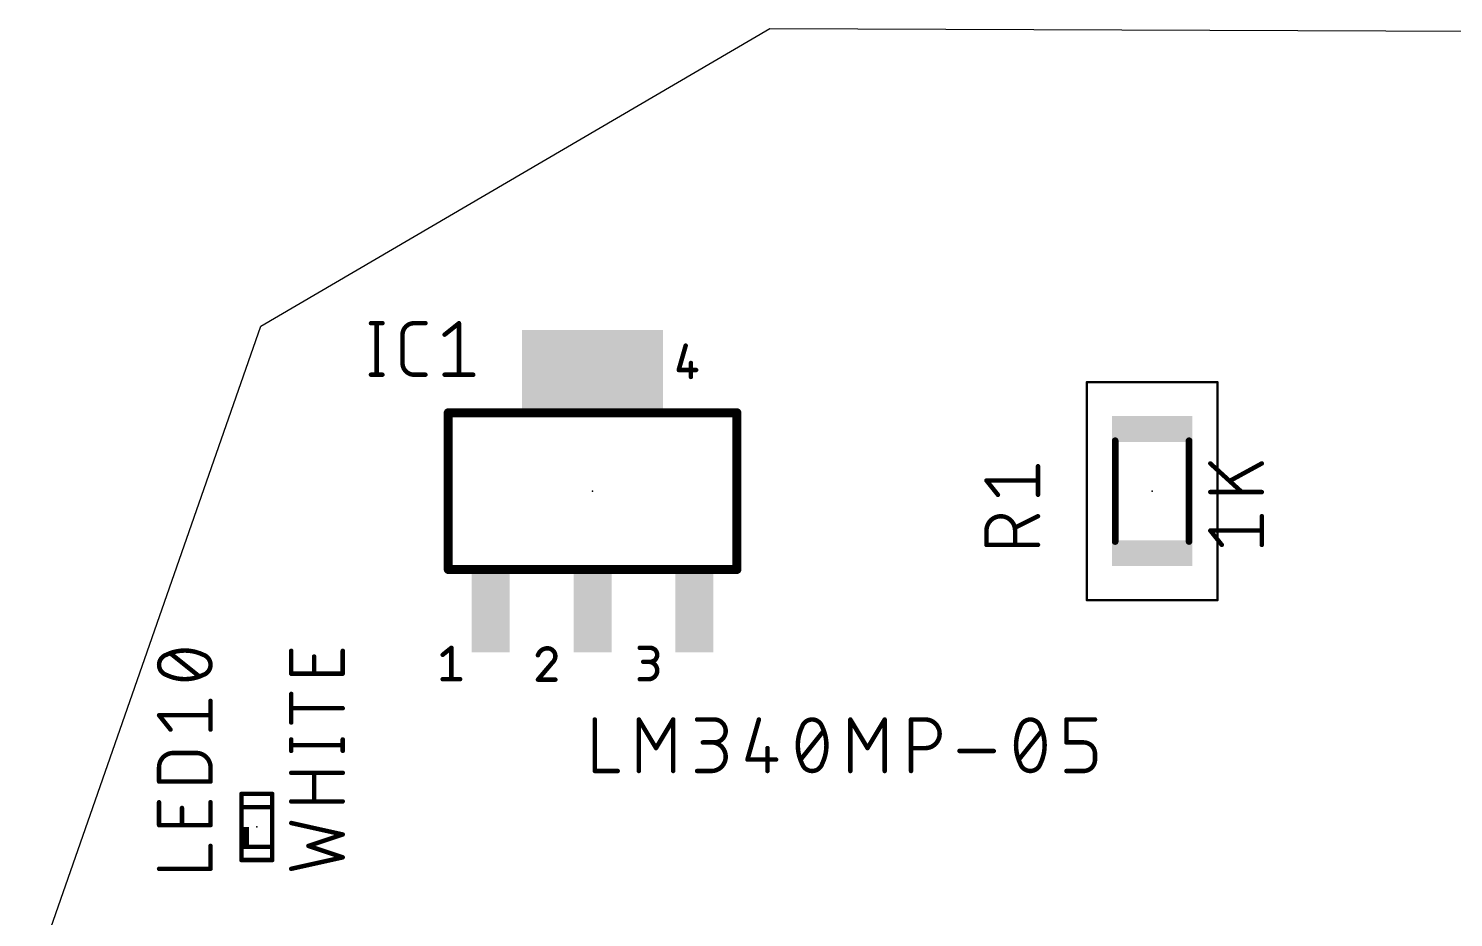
# Model space of a CAD drawing. Extents: x 0 to 116, y 0 to 46.
# Drawn here: x 6.25 to 38.59, y 25.89 to 46.06 of the extents above; entities that cross this region are included whole.
import ezdxf

# ---------------------------------------------------------------- set-up
doc = ezdxf.new("R2010")
doc.units = 0
for name, color, linetype in [('20', 31, 'CONTINUOUS'), ('21', 253, 'CONTINUOUS'), ('23', 53, 'CONTINUOUS'), ('25', 253, 'CONTINUOUS'), ('27', 253, 'CONTINUOUS'), ('39', 12, 'CONTINUOUS'), ('51', 253, 'CONTINUOUS')]:
    doc.layers.add(name, color=color, linetype=linetype)

# ---------------------------------------------------------------- blocks, each defined once
blk = doc.blocks.new('RECT')
blk.add_solid([(-0.5, -0.5), (0.5, -0.5), (-0.5, 0.5), (0.5, 0.5)])

msp = doc.modelspace()

# ---------------------------------------------------------------- linework, layer by layer
at = {"layer": '20'}
for p, q in [((11.5219, 39.3065), (23.0753, 46.0564)), ((23.0753, 46.0564), (39.0553, 45.9936)), ((6.2476, 24.2055), (11.5219, 39.3065))]:
    msp.add_line(p, q, dxfattribs=at)
at = {"layer": '21'}
for points, const_width in [([(21.1638, 38.862), (21.0058, 38.3088)], 0.1016), ([(21.2824, 38.4669), (21.2824, 38.1508)], 0.1016), ([(21.0058, 38.3088), (21.4009, 38.3088)], 0.1016), ([(15.7734, 33.782), (15.7734, 37.338)], 0.2032), ([(15.7734, 37.338), (22.3266, 37.338)], 0.2032), ([(22.3266, 37.338), (22.3266, 33.782)], 0.2032), ([(22.3266, 33.782), (15.7734, 33.782)], 0.2032), ([(15.6482, 31.846), (15.8458, 32.004)], 0.1016), ([(15.8458, 32.004), (15.8458, 31.2928)], 0.1016), ([(20.1216, 32.004), (20.3587, 32.004)], 0.1016), ([(18.146, 31.6785), (17.8102, 31.2834)], 0.1016), ([(20.3587, 31.6879), (20.2006, 31.6879)], 0.1016), ([(15.6482, 31.2928), (16.0433, 31.2928)], 0.1016), ([(17.8102, 31.2834), (18.2053, 31.2834)], 0.1016), ([(20.1216, 31.2928), (20.3192, 31.2928)], 0.1016), ([(11.08, 27.74), (11.08, 28.14)], 0.1016), ([(11.78, 27.74), (11.78, 28.14)], 0.1016)]:
    msp.add_lwpolyline(points, dxfattribs=dict(at, const_width=const_width))
for points, const_width in [([(21.1883, 38.855, 1), (21.1394, 38.869)], 0.0508), ([(21.3078, 38.4669, 1), (21.257, 38.4669)], 0.0508), ([(21.0058, 38.3342, 1), (21.0058, 38.2834)], 0.0508), ([(20.9814, 38.3158, 1), (21.0302, 38.3019)], 0.0508), ([(21.257, 38.1508, 1), (21.3078, 38.1508)], 0.0508), ([(21.4009, 38.2834, 1), (21.4009, 38.3342)], 0.0508), ([(15.8242, 37.338, 1), (15.7226, 37.338)], 0.1016), ([(15.7734, 37.3888, 1), (15.7734, 37.2872)], 0.1016), ([(22.3774, 37.338, 1), (22.2758, 37.338)], 0.1016), ([(22.3266, 37.2872, 1), (22.3266, 37.3888)], 0.1016), ([(15.7734, 33.8328, 1), (15.7734, 33.7312)], 0.1016), ([(15.7226, 33.782, 1), (15.8242, 33.782)], 0.1016), ([(22.2758, 33.782, 1), (22.3774, 33.782)], 0.1016), ([(22.3266, 33.7312, 1), (22.3266, 33.8328)], 0.1016), ([(15.8712, 32.004, 1), (15.8204, 32.004)], 0.0508), ([(15.8616, 31.9842, 1), (15.8299, 32.0238)], 0.0508), ([(18.0275, 31.9946, 0.3252), (17.8102, 31.8366)], 0.1016), ([(18.2053, 31.8168, 0.4142), (18.0275, 31.9946)], 0.1016), ([(18.0275, 32.02, 1), (18.0275, 31.9692)], 0.0508), ([(18.0275, 31.9692, 1), (18.0275, 32.02)], 0.0508), ([(20.1216, 32.0294, 1), (20.1216, 31.9786)], 0.0508), ([(20.3587, 31.6879, 1), (20.3587, 32.004)], 0.1016), ([(20.3587, 32.0294, 1), (20.3587, 31.9786)], 0.0508), ([(20.3587, 31.9786, 1), (20.3587, 32.0294)], 0.0508), ([(15.6323, 31.8658, 1), (15.6641, 31.8261)], 0.0508), ([(17.786, 31.8444, 1), (17.8344, 31.8287)], 0.0508), ([(18.146, 31.6785, 0.2052), (18.2053, 31.8168)], 0.1016), ([(18.1285, 31.6969, 1), (18.1636, 31.6601)], 0.0508), ([(18.1654, 31.6621, 1), (18.1267, 31.695)], 0.0508), ([(18.2307, 31.8168, 1), (18.1799, 31.8168)], 0.0508), ([(18.1799, 31.8168, 1), (18.2307, 31.8168)], 0.0508), ([(20.2006, 31.7133, 1), (20.2006, 31.6625)], 0.0508), ([(20.3192, 31.2928, 1), (20.3192, 31.6879)], 0.1016), ([(20.3192, 31.7133, 1), (20.3192, 31.6625)], 0.0508), ([(20.3587, 31.7133, 1), (20.3587, 31.6625)], 0.0508), ([(20.3587, 31.6625, 1), (20.3587, 31.7133)], 0.0508), ([(15.6482, 31.3182, 1), (15.6482, 31.2674)], 0.0508), ([(15.8204, 31.2928, 1), (15.8712, 31.2928)], 0.0508), ([(16.0433, 31.2674, 1), (16.0433, 31.3182)], 0.0508), ([(17.7908, 31.2999, 1), (17.8296, 31.2669)], 0.0508), ([(17.8102, 31.3088, 1), (17.8102, 31.258)], 0.0508), ([(18.2053, 31.258, 1), (18.2053, 31.3088)], 0.0508), ([(20.1216, 31.3182, 1), (20.1216, 31.2674)], 0.0508), ([(20.3192, 31.3182, 1), (20.3192, 31.2674)], 0.0508), ([(20.3192, 31.2674, 1), (20.3192, 31.3182)], 0.0508), ([(11.1054, 28.14, 1), (11.0546, 28.14)], 0.0508), ([(11.8054, 28.14, 1), (11.7546, 28.14)], 0.0508), ([(11.0546, 27.74, 1), (11.1054, 27.74)], 0.0508), ([(11.7546, 27.74, 1), (11.8054, 27.74)], 0.0508)]:
    msp.add_lwpolyline(points, format="xyb", dxfattribs=dict(at, const_width=const_width))
at = {"layer": '23'}
for p in [(19.05, 35.56), (31.75, 35.56), (11.43, 27.94)]:
    msp.add_point(p, dxfattribs=at)
at = {"layer": '25', "const_width": 0.1016}
for points in [[(14.0208, 39.37), (14.2804, 39.37)], [(14.1506, 39.37), (14.1506, 38.2016)], [(14.7371, 38.4612), (14.7371, 39.1104)], [(14.9968, 39.37), (15.2564, 39.37)], [(15.693, 39.1104), (16.0175, 39.37)], [(16.0175, 39.37), (16.0175, 38.2016)], [(14.0208, 38.2016), (14.2804, 38.2016)], [(15.2564, 38.2016), (14.9968, 38.2016)], [(15.693, 38.2016), (16.3421, 38.2016)], [(29.1592, 35.4764), (29.1592, 36.1255)], [(28.2504, 35.4764), (27.9908, 35.801)], [(27.9908, 35.801), (29.1592, 35.801)], [(29.1592, 34.9899), (28.6399, 34.7303)], [(27.9908, 34.3408), (27.9908, 34.6654)], [(28.6399, 34.6654), (28.6399, 34.3408)], [(29.1592, 34.3408), (27.9908, 34.3408)], [(10.1196, 31.3587), (9.4704, 31.878)], [(10.3792, 30.1508), (10.3792, 30.7999)], [(9.4704, 30.1508), (9.2108, 30.4754)], [(9.2108, 30.4754), (10.3792, 30.4754)], [(9.5354, 29.6189), (10.0546, 29.6189)], [(9.2108, 28.9697), (9.2108, 29.2943)], [(10.3792, 29.2943), (10.3792, 28.9697)], [(10.3792, 28.9697), (9.2108, 28.9697)], [(9.2108, 27.9814), (9.2108, 28.5007)], [(10.3792, 28.5007), (10.3792, 27.9814)], [(9.7301, 27.9814), (9.7301, 28.3709)], [(10.3792, 27.9814), (9.2108, 27.9814)], [(10.3792, 26.9908), (10.3792, 27.5101)], [(9.2108, 26.9908), (10.3792, 26.9908)]]:
    msp.add_lwpolyline(points, dxfattribs=at)
at = {"layer": '25'}
for points, const_width in [([(14.0208, 39.3954, 1), (14.0208, 39.3446)], 0.0508), ([(14.176, 39.37, 1), (14.1252, 39.37)], 0.0508), ([(14.2804, 39.3446, 1), (14.2804, 39.3954)], 0.0508), ([(14.9968, 39.37, 0.4142), (14.7371, 39.1104)], 0.1016), ([(14.7625, 39.1104, 1), (14.7117, 39.1104)], 0.0508), ([(14.7117, 39.1104, 1), (14.7625, 39.1104)], 0.0508), ([(14.9968, 39.3954, 1), (14.9968, 39.3446)], 0.0508), ([(14.9968, 39.3446, 1), (14.9968, 39.3954)], 0.0508), ([(15.2564, 39.3446, 1), (15.2564, 39.3954)], 0.0508), ([(15.6771, 39.1302, 1), (15.7088, 39.0905)], 0.0508), ([(16.0429, 39.37, 1), (15.9921, 39.37)], 0.0508), ([(16.0334, 39.3502, 1), (16.0017, 39.3898)], 0.0508), ([(14.7371, 38.4612, 0.4142), (14.9968, 38.2016)], 0.1016), ([(14.7625, 38.4612, 1), (14.7117, 38.4612)], 0.0508), ([(14.0208, 38.227, 1), (14.0208, 38.1762)], 0.0508), ([(14.1252, 38.2016, 1), (14.176, 38.2016)], 0.0508), ([(14.2804, 38.1762, 1), (14.2804, 38.227)], 0.0508), ([(14.7117, 38.4612, 1), (14.7625, 38.4612)], 0.0508), ([(14.9968, 38.227, 1), (14.9968, 38.1762)], 0.0508), ([(14.9968, 38.1762, 1), (14.9968, 38.227)], 0.0508), ([(15.2564, 38.1762, 1), (15.2564, 38.227)], 0.0508), ([(15.693, 38.227, 1), (15.693, 38.1762)], 0.0508), ([(15.9921, 38.2016, 1), (16.0429, 38.2016)], 0.0508), ([(16.3421, 38.1762, 1), (16.3421, 38.227)], 0.0508), ([(29.1846, 36.1255, 1), (29.1338, 36.1255)], 0.0508), ([(28.0106, 35.8169, 1), (27.971, 35.7851)], 0.0508), ([(27.9908, 35.8264, 1), (27.9908, 35.7756)], 0.0508), ([(29.1592, 35.7756, 1), (29.1592, 35.8264)], 0.0508), ([(28.2306, 35.4606, 1), (28.2703, 35.4923)], 0.0508), ([(29.1338, 35.4764, 1), (29.1846, 35.4764)], 0.0508), ([(28.6399, 34.6654, 1), (27.9908, 34.6654)], 0.1016), ([(29.1706, 34.9672, 1), (29.1478, 35.0126)], 0.0508), ([(28.0162, 34.6654, 1), (27.9654, 34.6654)], 0.0508), ([(27.9654, 34.6654, 1), (28.0162, 34.6654)], 0.0508), ([(28.6286, 34.753, 1), (28.6513, 34.7075)], 0.0508), ([(28.6653, 34.6654, 1), (28.6145, 34.6654)], 0.0508), ([(28.6145, 34.6654, 1), (28.6653, 34.6654)], 0.0508), ([(27.9908, 34.3662, 1), (27.9908, 34.3154)], 0.0508), ([(27.9654, 34.3408, 1), (28.0162, 34.3408)], 0.0508), ([(28.6145, 34.3408, 1), (28.6653, 34.3408)], 0.0508), ([(29.1592, 34.3154, 1), (29.1592, 34.3662)], 0.0508), ([(9.3731, 31.8456, 0.3205), (9.2108, 31.6184)], 0.1016), ([(9.3619, 31.8684, 1), (9.3842, 31.8227)], 0.0508), ([(9.795, 31.9429, 0.1139), (9.3731, 31.8456)], 0.1016), ([(9.3813, 31.8215, 1), (9.3648, 31.8696)], 0.0508), ([(9.4863, 31.8979, 1), (9.4546, 31.8582)], 0.0508), ([(10.2169, 31.8456, 0.1139), (9.795, 31.9429)], 0.1016), ([(9.795, 31.9683, 1), (9.795, 31.9175)], 0.0508), ([(9.795, 31.9175, 1), (9.795, 31.9683)], 0.0508), ([(10.3792, 31.6184, 0.3205), (10.2169, 31.8456)], 0.1016), ([(10.2252, 31.8696, 1), (10.2087, 31.8215)], 0.0508), ([(10.2058, 31.8227, 1), (10.2281, 31.8684)], 0.0508), ([(9.2108, 31.6184, 0.3205), (9.3731, 31.3912)], 0.1016), ([(9.2362, 31.6184, 1), (9.1854, 31.6184)], 0.0508), ([(9.1854, 31.6184, 1), (9.2362, 31.6184)], 0.0508), ([(9.3731, 31.3912, 0.1139), (9.795, 31.2938)], 0.1016), ([(9.3842, 31.414, 1), (9.3619, 31.3684)], 0.0508), ([(9.3648, 31.3672, 1), (9.3813, 31.4152)], 0.0508), ([(9.795, 31.2938, 0.1139), (10.2169, 31.3912)], 0.1016), ([(10.1037, 31.3389, 1), (10.1354, 31.3786)], 0.0508), ([(10.2169, 31.3912, 0.3205), (10.3792, 31.6184)], 0.1016), ([(10.2087, 31.4152, 1), (10.2252, 31.3672)], 0.0508), ([(10.2281, 31.3684, 1), (10.2058, 31.414)], 0.0508), ([(10.4046, 31.6184, 1), (10.3538, 31.6184)], 0.0508), ([(10.3538, 31.6184, 1), (10.4046, 31.6184)], 0.0508), ([(9.795, 31.3192, 1), (9.795, 31.2684)], 0.0508), ([(9.795, 31.2684, 1), (9.795, 31.3192)], 0.0508), ([(10.4046, 30.7999, 1), (10.3538, 30.7999)], 0.0508), ([(9.2306, 30.4913, 1), (9.191, 30.4595)], 0.0508), ([(9.2108, 30.5008, 1), (9.2108, 30.45)], 0.0508), ([(10.3792, 30.45, 1), (10.3792, 30.5008)], 0.0508), ([(9.4506, 30.135, 1), (9.4903, 30.1667)], 0.0508), ([(10.3538, 30.1508, 1), (10.4046, 30.1508)], 0.0508), ([(9.5354, 29.6189, 0.4142), (9.2108, 29.2943)], 0.1016), ([(9.5354, 29.6443, 1), (9.5354, 29.5935)], 0.0508), ([(9.5354, 29.5935, 1), (9.5354, 29.6443)], 0.0508), ([(10.3792, 29.2943, 0.4142), (10.0546, 29.6189)], 0.1016), ([(10.0546, 29.6443, 1), (10.0546, 29.5935)], 0.0508), ([(10.0546, 29.5935, 1), (10.0546, 29.6443)], 0.0508), ([(9.2362, 29.2943, 1), (9.1854, 29.2943)], 0.0508), ([(9.1854, 29.2943, 1), (9.2362, 29.2943)], 0.0508), ([(10.4046, 29.2943, 1), (10.3538, 29.2943)], 0.0508), ([(10.3538, 29.2943, 1), (10.4046, 29.2943)], 0.0508), ([(9.2108, 28.9951, 1), (9.2108, 28.9443)], 0.0508), ([(9.1854, 28.9697, 1), (9.2362, 28.9697)], 0.0508), ([(10.3538, 28.9697, 1), (10.4046, 28.9697)], 0.0508), ([(10.3792, 28.9443, 1), (10.3792, 28.9951)], 0.0508), ([(9.2362, 28.5007, 1), (9.1854, 28.5007)], 0.0508), ([(10.4046, 28.5007, 1), (10.3538, 28.5007)], 0.0508), ([(9.7555, 28.3709, 1), (9.7047, 28.3709)], 0.0508), ([(9.2108, 28.0068, 1), (9.2108, 27.956)], 0.0508), ([(9.1854, 27.9814, 1), (9.2362, 27.9814)], 0.0508), ([(9.7047, 27.9814, 1), (9.7555, 27.9814)], 0.0508), ([(10.3538, 27.9814, 1), (10.4046, 27.9814)], 0.0508), ([(10.3792, 27.956, 1), (10.3792, 28.0068)], 0.0508), ([(10.4046, 27.5101, 1), (10.3538, 27.5101)], 0.0508), ([(9.2108, 27.0162, 1), (9.2108, 26.9654)], 0.0508), ([(10.3538, 26.9908, 1), (10.4046, 26.9908)], 0.0508), ([(10.3792, 26.9654, 1), (10.3792, 27.0162)], 0.0508)]:
    msp.add_lwpolyline(points, format="xyb", dxfattribs=dict(at, const_width=const_width))
at = {"layer": '27', "const_width": 0.1016}
for points in [[(33.0708, 36.1879), (33.7848, 35.5388)], [(34.2392, 36.1879), (33.5252, 35.7985)], [(34.2392, 35.5388), (33.0708, 35.5388)], [(34.2392, 34.3408), (34.2392, 34.9899)], [(33.3304, 34.3408), (33.0708, 34.6654)], [(33.0708, 34.6654), (34.2392, 34.6654)], [(12.2108, 31.4169), (12.2108, 31.9362)], [(12.7301, 31.4169), (12.7301, 31.8064)], [(13.3792, 31.9362), (13.3792, 31.4169)], [(13.3792, 31.4169), (12.2108, 31.4169)], [(12.2108, 30.3097), (12.2108, 30.9588)], [(13.3792, 30.6343), (12.2108, 30.6343)], [(19.1008, 30.3784), (19.1008, 29.21)], [(20.1004, 29.21), (20.1004, 30.3784)], [(20.1004, 30.3784), (20.4899, 29.7293)], [(20.4899, 29.7293), (20.8794, 30.3784)], [(20.8794, 30.3784), (20.8794, 29.21)], [(21.4226, 30.3784), (21.8121, 30.3784)], [(22.8253, 30.3784), (22.5656, 29.4696)], [(24.901, 29.21), (24.901, 30.3784)], [(24.901, 30.3784), (25.2905, 29.7293)], [(25.2905, 29.7293), (25.68, 30.3784)], [(25.68, 30.3784), (25.68, 29.21)], [(26.2783, 29.21), (26.2783, 30.3784)], [(26.2783, 30.3784), (26.6028, 30.3784)], [(29.8046, 29.8591), (29.8046, 30.3784)], [(29.8046, 30.3784), (30.4537, 30.3784)], [(23.7735, 29.4696), (24.2928, 30.1188)], [(28.7265, 29.4696), (29.2458, 30.1188)], [(12.2108, 29.6663), (12.2108, 29.9259)], [(12.2108, 29.7961), (13.3792, 29.7961)], [(13.3792, 29.6663), (13.3792, 29.9259)], [(21.8121, 29.8591), (21.5525, 29.8591)], [(23.02, 29.7293), (23.02, 29.21)], [(26.6028, 29.7293), (26.2783, 29.7293)], [(30.1941, 29.8591), (29.8046, 29.8591)], [(22.5656, 29.4696), (23.2147, 29.4696)], [(27.3775, 29.6644), (28.1565, 29.6644)], [(30.4537, 29.4696), (30.4537, 29.5995)], [(12.2108, 29.1681), (13.3792, 29.1681)], [(12.7301, 28.519), (12.7301, 29.1681)], [(19.1008, 29.21), (19.6201, 29.21)], [(21.4226, 29.21), (21.7472, 29.21)], [(29.8046, 29.21), (30.1941, 29.21)], [(13.3792, 28.519), (12.2108, 28.519)], [(13.3792, 27.7697), (12.2108, 28.0294)], [(12.6003, 27.5101), (13.3792, 27.7697)], [(13.3792, 27.2504), (12.6003, 27.5101)], [(12.2108, 26.9908), (13.3792, 27.2504)]]:
    msp.add_lwpolyline(points, dxfattribs=at)
at = {"layer": '27'}
for points, const_width in [([(33.0879, 36.2067, 1), (33.0537, 36.1691)], 0.0508), ([(34.2514, 36.1656, 1), (34.227, 36.2102)], 0.0508), ([(33.0708, 35.5642, 1), (33.0708, 35.5134)], 0.0508), ([(33.513, 35.8208, 1), (33.5373, 35.7762)], 0.0508), ([(33.7677, 35.52, 1), (33.8019, 35.5576)], 0.0508), ([(34.2392, 35.5134, 1), (34.2392, 35.5642)], 0.0508), ([(34.2646, 34.9899, 1), (34.2138, 34.9899)], 0.0508), ([(33.0708, 34.6908, 1), (33.0708, 34.64)], 0.0508), ([(33.0906, 34.6812, 1), (33.051, 34.6495)], 0.0508), ([(34.2392, 34.64, 1), (34.2392, 34.6908)], 0.0508), ([(33.3106, 34.3249, 1), (33.3503, 34.3567)], 0.0508), ([(34.2138, 34.3408, 1), (34.2646, 34.3408)], 0.0508), ([(12.2362, 31.9362, 1), (12.1854, 31.9362)], 0.0508), ([(12.7555, 31.8064, 1), (12.7047, 31.8064)], 0.0508), ([(13.4046, 31.9362, 1), (13.3538, 31.9362)], 0.0508), ([(12.2108, 31.4423, 1), (12.2108, 31.3915)], 0.0508), ([(12.1854, 31.4169, 1), (12.2362, 31.4169)], 0.0508), ([(12.7047, 31.4169, 1), (12.7555, 31.4169)], 0.0508), ([(13.3538, 31.4169, 1), (13.4046, 31.4169)], 0.0508), ([(13.3792, 31.3915, 1), (13.3792, 31.4423)], 0.0508), ([(12.2362, 30.9588, 1), (12.1854, 30.9588)], 0.0508), ([(12.2108, 30.6597, 1), (12.2108, 30.6089)], 0.0508), ([(13.3792, 30.6089, 1), (13.3792, 30.6597)], 0.0508), ([(19.1262, 30.3784, 1), (19.0754, 30.3784)], 0.0508), ([(20.1258, 30.3784, 1), (20.075, 30.3784)], 0.0508), ([(20.1222, 30.3915, 1), (20.0787, 30.3653)], 0.0508), ([(20.9048, 30.3784, 1), (20.854, 30.3784)], 0.0508), ([(20.9011, 30.3653, 1), (20.8576, 30.3915)], 0.0508), ([(21.4226, 30.4038, 1), (21.4226, 30.353)], 0.0508), ([(21.8121, 29.8591, 1), (21.8121, 30.3784)], 0.1016), ([(21.8121, 30.4038, 1), (21.8121, 30.353)], 0.0508), ([(21.8121, 30.353, 1), (21.8121, 30.4038)], 0.0508), ([(22.8497, 30.3714, 1), (22.8009, 30.3854)], 0.0508), ([(24.0332, 30.3784, 0.3205), (23.806, 30.2161)], 0.1016), ([(24.2604, 30.2161, 0.3205), (24.0332, 30.3784)], 0.1016), ([(24.0332, 30.4038, 1), (24.0332, 30.353)], 0.0508), ([(24.0332, 30.353, 1), (24.0332, 30.4038)], 0.0508), ([(24.9264, 30.3784, 1), (24.8756, 30.3784)], 0.0508), ([(24.9228, 30.3915, 1), (24.8792, 30.3653)], 0.0508), ([(25.7054, 30.3784, 1), (25.6546, 30.3784)], 0.0508), ([(25.7017, 30.3653, 1), (25.6582, 30.3915)], 0.0508), ([(26.3037, 30.3784, 1), (26.2529, 30.3784)], 0.0508), ([(26.2783, 30.4038, 1), (26.2783, 30.353)], 0.0508), ([(26.6028, 29.7293, 1), (26.6028, 30.3784)], 0.1016), ([(26.6028, 30.4038, 1), (26.6028, 30.353)], 0.0508), ([(26.6028, 30.353, 1), (26.6028, 30.4038)], 0.0508), ([(28.9862, 30.3784, 0.3205), (28.759, 30.2161)], 0.1016), ([(29.2134, 30.2161, 0.3205), (28.9862, 30.3784)], 0.1016), ([(28.9862, 30.4038, 1), (28.9862, 30.353)], 0.0508), ([(28.9862, 30.353, 1), (28.9862, 30.4038)], 0.0508), ([(29.83, 30.3784, 1), (29.7792, 30.3784)], 0.0508), ([(29.8046, 30.4038, 1), (29.8046, 30.353)], 0.0508), ([(30.4537, 30.353, 1), (30.4537, 30.4038)], 0.0508), ([(12.1854, 30.3097, 1), (12.2362, 30.3097)], 0.0508), ([(23.806, 30.2161, 0.1139), (23.7086, 29.7942)], 0.1016), ([(23.782, 30.2244, 1), (23.83, 30.2079)], 0.0508), ([(23.8288, 30.205, 1), (23.7832, 30.2273)], 0.0508), ([(24.2832, 30.2273, 1), (24.2375, 30.205)], 0.0508), ([(24.3577, 29.7942, 0.1139), (24.2604, 30.2161)], 0.1016), ([(24.2364, 30.2079, 1), (24.2844, 30.2244)], 0.0508), ([(24.3127, 30.1029, 1), (24.273, 30.1346)], 0.0508), ([(28.759, 30.2161, 0.1139), (28.6616, 29.7942)], 0.1016), ([(28.735, 30.2244, 1), (28.783, 30.2079)], 0.0508), ([(28.7818, 30.205, 1), (28.7362, 30.2273)], 0.0508), ([(29.2362, 30.2273, 1), (29.1905, 30.205)], 0.0508), ([(29.3107, 29.7942, 0.1139), (29.2134, 30.2161)], 0.1016), ([(29.1893, 30.2079, 1), (29.2374, 30.2244)], 0.0508), ([(29.2657, 30.1029, 1), (29.226, 30.1346)], 0.0508), ([(12.2362, 29.9259, 1), (12.1854, 29.9259)], 0.0508), ([(12.2108, 29.8215, 1), (12.2108, 29.7707)], 0.0508), ([(13.4046, 29.9259, 1), (13.3538, 29.9259)], 0.0508), ([(13.3792, 29.7707, 1), (13.3792, 29.8215)], 0.0508), ([(20.4681, 29.7424, 1), (20.5117, 29.7162)], 0.0508), ([(20.4681, 29.7162, 1), (20.5117, 29.7424)], 0.0508), ([(21.5525, 29.8845, 1), (21.5525, 29.8337)], 0.0508), ([(21.7472, 29.21, 1), (21.7472, 29.8591)], 0.1016), ([(21.7472, 29.8845, 1), (21.7472, 29.8337)], 0.0508), ([(21.8121, 29.8845, 1), (21.8121, 29.8337)], 0.0508), ([(21.8121, 29.8337, 1), (21.8121, 29.8845)], 0.0508), ([(23.0454, 29.7293, 1), (22.9946, 29.7293)], 0.0508), ([(23.7086, 29.7942, 0.1139), (23.806, 29.3723)], 0.1016), ([(23.734, 29.7942, 1), (23.6832, 29.7942)], 0.0508), ([(23.6832, 29.7942, 1), (23.734, 29.7942)], 0.0508), ([(24.2604, 29.3723, 0.1139), (24.3577, 29.7942)], 0.1016), ([(24.3831, 29.7942, 1), (24.3323, 29.7942)], 0.0508), ([(24.3323, 29.7942, 1), (24.3831, 29.7942)], 0.0508), ([(25.2687, 29.7424, 1), (25.3123, 29.7162)], 0.0508), ([(25.2687, 29.7162, 1), (25.3123, 29.7424)], 0.0508), ([(26.2783, 29.7547, 1), (26.2783, 29.7039)], 0.0508), ([(26.6028, 29.7547, 1), (26.6028, 29.7039)], 0.0508), ([(26.6028, 29.7039, 1), (26.6028, 29.7547)], 0.0508), ([(28.6616, 29.7942, 0.1139), (28.759, 29.3723)], 0.1016), ([(28.687, 29.7942, 1), (28.6362, 29.7942)], 0.0508), ([(28.6362, 29.7942, 1), (28.687, 29.7942)], 0.0508), ([(29.2134, 29.3723, 0.1139), (29.3107, 29.7942)], 0.1016), ([(29.3361, 29.7942, 1), (29.2853, 29.7942)], 0.0508), ([(29.2853, 29.7942, 1), (29.3361, 29.7942)], 0.0508), ([(29.8046, 29.8845, 1), (29.8046, 29.8337)], 0.0508), ([(29.7792, 29.8591, 1), (29.83, 29.8591)], 0.0508), ([(30.4537, 29.5995, 0.4142), (30.1941, 29.8591)], 0.1016), ([(30.1941, 29.8845, 1), (30.1941, 29.8337)], 0.0508), ([(30.1941, 29.8337, 1), (30.1941, 29.8845)], 0.0508), ([(12.1854, 29.6663, 1), (12.2362, 29.6663)], 0.0508), ([(13.3538, 29.6663, 1), (13.4046, 29.6663)], 0.0508), ([(22.5656, 29.495, 1), (22.5656, 29.4442)], 0.0508), ([(22.5412, 29.4766, 1), (22.5901, 29.4627)], 0.0508), ([(23.2147, 29.4442, 1), (23.2147, 29.495)], 0.0508), ([(23.7537, 29.4855, 1), (23.7934, 29.4538)], 0.0508), ([(27.3775, 29.6898, 1), (27.3775, 29.639)], 0.0508), ([(28.1565, 29.639, 1), (28.1565, 29.6898)], 0.0508), ([(28.7067, 29.4855, 1), (28.7464, 29.4538)], 0.0508), ([(30.1941, 29.21, 0.4142), (30.4537, 29.4696)], 0.1016), ([(30.4791, 29.5995, 1), (30.4283, 29.5995)], 0.0508), ([(30.4283, 29.5995, 1), (30.4791, 29.5995)], 0.0508), ([(30.4791, 29.4696, 1), (30.4283, 29.4696)], 0.0508), ([(30.4283, 29.4696, 1), (30.4791, 29.4696)], 0.0508), ([(12.2108, 29.1935, 1), (12.2108, 29.1427)], 0.0508), ([(12.7555, 29.1681, 1), (12.7047, 29.1681)], 0.0508), ([(13.3792, 29.1427, 1), (13.3792, 29.1935)], 0.0508), ([(19.1008, 29.2354, 1), (19.1008, 29.1846)], 0.0508), ([(19.0754, 29.21, 1), (19.1262, 29.21)], 0.0508), ([(19.6201, 29.1846, 1), (19.6201, 29.2354)], 0.0508), ([(20.075, 29.21, 1), (20.1258, 29.21)], 0.0508), ([(20.854, 29.21, 1), (20.9048, 29.21)], 0.0508), ([(21.4226, 29.2354, 1), (21.4226, 29.1846)], 0.0508), ([(21.7472, 29.2354, 1), (21.7472, 29.1846)], 0.0508), ([(21.7472, 29.1846, 1), (21.7472, 29.2354)], 0.0508), ([(22.9946, 29.21, 1), (23.0454, 29.21)], 0.0508), ([(23.806, 29.3723, 0.3205), (24.0332, 29.21)], 0.1016), ([(23.83, 29.3805, 1), (23.782, 29.364)], 0.0508), ([(23.7832, 29.3611, 1), (23.8288, 29.3834)], 0.0508), ([(24.0332, 29.21, 0.3205), (24.2604, 29.3723)], 0.1016), ([(24.0332, 29.2354, 1), (24.0332, 29.1846)], 0.0508), ([(24.0332, 29.1846, 1), (24.0332, 29.2354)], 0.0508), ([(24.2375, 29.3834, 1), (24.2832, 29.3611)], 0.0508), ([(24.2844, 29.364, 1), (24.2363, 29.3805)], 0.0508), ([(24.8756, 29.21, 1), (24.9264, 29.21)], 0.0508), ([(25.6546, 29.21, 1), (25.7054, 29.21)], 0.0508), ([(26.2529, 29.21, 1), (26.3037, 29.21)], 0.0508), ([(28.759, 29.3723, 0.3205), (28.9862, 29.21)], 0.1016), ([(28.783, 29.3805, 1), (28.735, 29.364)], 0.0508), ([(28.7362, 29.3611, 1), (28.7818, 29.3834)], 0.0508), ([(28.9862, 29.21, 0.3205), (29.2134, 29.3723)], 0.1016), ([(28.9862, 29.2354, 1), (28.9862, 29.1846)], 0.0508), ([(28.9862, 29.1846, 1), (28.9862, 29.2354)], 0.0508), ([(29.1905, 29.3834, 1), (29.2362, 29.3611)], 0.0508), ([(29.2374, 29.364, 1), (29.1893, 29.3805)], 0.0508), ([(29.8046, 29.2354, 1), (29.8046, 29.1846)], 0.0508), ([(30.1941, 29.2354, 1), (30.1941, 29.1846)], 0.0508), ([(30.1941, 29.1846, 1), (30.1941, 29.2354)], 0.0508), ([(12.2108, 28.5444, 1), (12.2108, 28.4936)], 0.0508), ([(12.7047, 28.519, 1), (12.7555, 28.519)], 0.0508), ([(13.3792, 28.4936, 1), (13.3792, 28.5444)], 0.0508), ([(12.2163, 28.0542, 1), (12.2053, 28.0046)], 0.0508), ([(13.3872, 27.7456, 1), (13.3712, 27.7938)], 0.0508), ([(13.3737, 27.7449, 1), (13.3847, 27.7945)], 0.0508), ([(12.6083, 27.5342, 1), (12.5922, 27.486)], 0.0508), ([(12.5922, 27.5342, 1), (12.6083, 27.486)], 0.0508), ([(13.3712, 27.2263, 1), (13.3872, 27.2745)], 0.0508), ([(13.3847, 27.2256, 1), (13.3737, 27.2752)], 0.0508), ([(12.2053, 27.0156, 1), (12.2163, 26.966)], 0.0508)]:
    msp.add_lwpolyline(points, format="xyb", dxfattribs=dict(at, const_width=const_width))
at = {"layer": '39', "const_width": 0.0508}
for points in [[(30.267, 33.087), (30.267, 38.033)], [(30.267, 38.033), (33.233, 38.033)], [(33.233, 38.033), (33.233, 33.087)], [(33.233, 33.087), (30.267, 33.087)]]:
    msp.add_lwpolyline(points, dxfattribs=at)
at = {"layer": '39', "const_width": 0.0254}
for points in [[(30.2797, 38.033, 1), (30.2543, 38.033)], [(30.267, 38.0457, 1), (30.267, 38.0203)], [(33.2457, 38.033, 1), (33.2203, 38.033)], [(33.233, 38.0203, 1), (33.233, 38.0457)], [(30.267, 33.0997, 1), (30.267, 33.0743)], [(30.2543, 33.087, 1), (30.2797, 33.087)], [(33.2203, 33.087, 1), (33.2457, 33.087)], [(33.233, 33.0743, 1), (33.233, 33.0997)]]:
    msp.add_lwpolyline(points, format="xyb", dxfattribs=at)
at = {"layer": '51'}
for points, const_width in [([(30.9118, 36.703), (30.9118, 34.417)], 0.1524), ([(32.5882, 36.703), (32.5882, 34.417)], 0.1524), ([(11.08, 27.19), (11.08, 28.69)], 0.1016), ([(11.08, 28.69), (11.78, 28.69)], 0.1016), ([(11.78, 28.69), (11.78, 27.19)], 0.1016), ([(11.13, 28.39), (11.73, 28.39)], 0.1016), ([(11.13, 27.49), (11.73, 27.49)], 0.1016), ([(11.78, 27.19), (11.08, 27.19)], 0.1016)]:
    msp.add_lwpolyline(points, dxfattribs=dict(at, const_width=const_width))
for points, const_width in [([(30.9499, 36.703, 1), (30.8737, 36.703)], 0.0762), ([(32.6263, 36.703, 1), (32.5501, 36.703)], 0.0762), ([(30.8737, 34.417, 1), (30.9499, 34.417)], 0.0762), ([(32.5501, 34.417, 1), (32.6263, 34.417)], 0.0762), ([(11.1054, 28.69, 1), (11.0546, 28.69)], 0.0508), ([(11.08, 28.7154, 1), (11.08, 28.6646)], 0.0508), ([(11.8054, 28.69, 1), (11.7546, 28.69)], 0.0508), ([(11.78, 28.6646, 1), (11.78, 28.7154)], 0.0508), ([(11.13, 28.4154, 1), (11.13, 28.3646)], 0.0508), ([(11.73, 28.3646, 1), (11.73, 28.4154)], 0.0508), ([(11.13, 27.5154, 1), (11.13, 27.4646)], 0.0508), ([(11.73, 27.4646, 1), (11.73, 27.5154)], 0.0508), ([(11.08, 27.2154, 1), (11.08, 27.1646)], 0.0508), ([(11.0546, 27.19, 1), (11.1054, 27.19)], 0.0508), ([(11.7546, 27.19, 1), (11.8054, 27.19)], 0.0508), ([(11.78, 27.1646, 1), (11.78, 27.2154)], 0.0508)]:
    msp.add_lwpolyline(points, format="xyb", dxfattribs=dict(at, const_width=const_width))

# ---------------------------------------------------------------- block references
at = {"layer": '21', "xscale": 0.25, "yscale": 0.225, "rotation": 90}
msp.add_blockref('RECT', (11.1425, 27.815), dxfattribs=at)
at = {"layer": '51', "yscale": 1.8542}
for p, xscale in [((19.05, 38.2905), 3.2004), ((19.05, 38.2905), 3.2004), ((16.7386, 32.8295), 0.8636), ((16.7386, 32.8295), 0.8636), ((19.05, 32.8295), 0.8636), ((19.05, 32.8295), 0.8636), ((21.3614, 32.8295), 0.8636), ((21.3614, 32.8295), 0.8636)]:
    msp.add_blockref('RECT', p, dxfattribs=dict(at, xscale=xscale))
at = {"layer": '51', "rotation": 90}
for p, xscale, yscale in [((31.75, 36.9697), 0.5842, 1.8288), ((31.75, 34.1503), 0.5842, 1.8288), ((11.1425, 27.74), 0.4, 0.225)]:
    msp.add_blockref('RECT', p, dxfattribs=dict(at, xscale=xscale, yscale=yscale))

doc.saveas('drawing.dxf')
